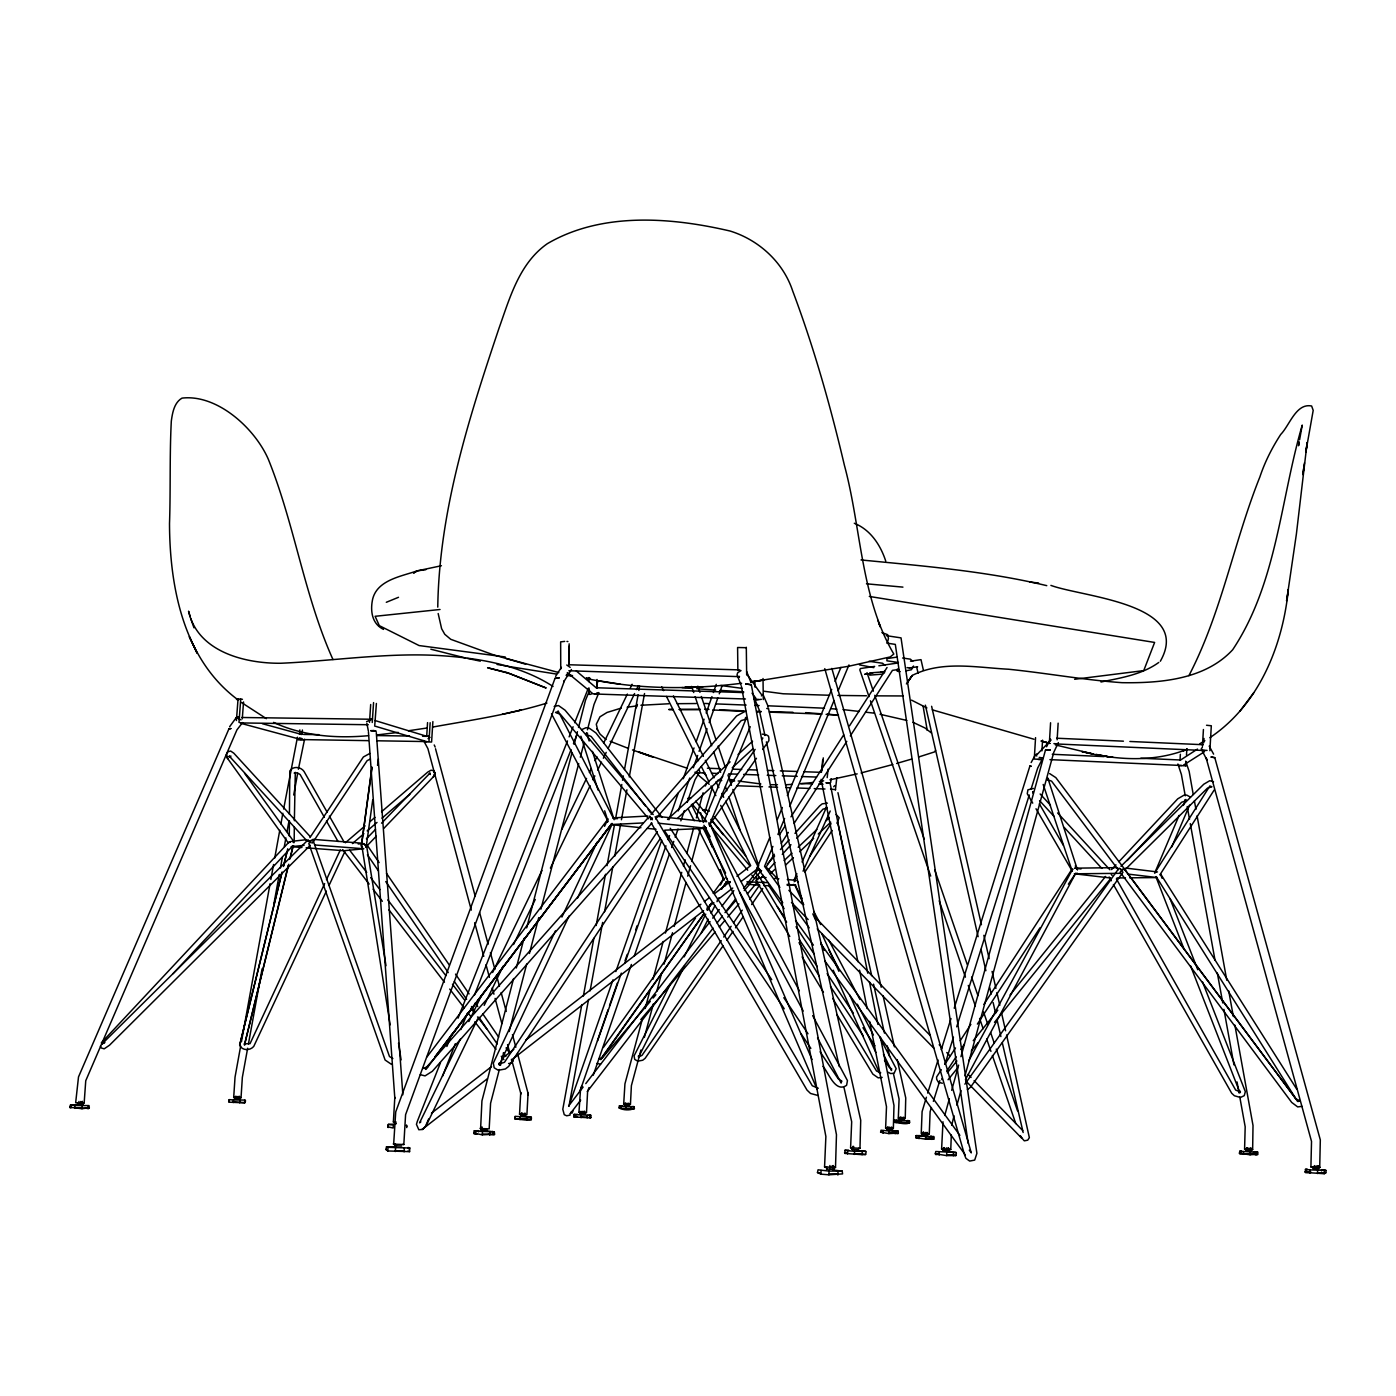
<?xml version="1.0" encoding="UTF-8"?>
<svg xmlns="http://www.w3.org/2000/svg" width="1396" height="1396" viewBox="0 0 1396 1396"><rect width="100%" height="100%" fill="white"/><g stroke="black" fill="none" stroke-linecap="round" stroke-linejoin="round"><path stroke-width="1.5" d="M289.286 836.012L289.408 820.831M289.443 814.339L289.792 770.993C292.933 765.793 300.908 766.718 304.049 771.465L327.257 812.367M294.19 840.165L294.312 827.217M294.364 820.743L295.306 772.389L294.207 773.105L297.296 772.791L300.157 774.536L324.378 817.341M828.91 1174.804L829.067 1171.087L842.224 1171.104L842.573 1173.896L828.91 1174.804L820.918 1174.158L817.48 1172.553L818.056 1169.813L829.067 1171.087M854.457 1154.422L854.579 1151.246L865.729 1151.351L866.061 1152.555L865.59 1154.509L862.082 1154.667L844.877 1153.428L845.016 1150.269L848.576 1150.095M946.75 1152.52L946.628 1155.609L935.303 1153.794L935.774 1151.508L956.016 1152.485L956.347 1153.654L955.894 1155.556L946.628 1155.609M888.903 1133.587L889.008 1130.987L898.117 1131.109L898.361 1133.081L888.903 1133.587L880.614 1132.156L881.016 1130.219L889.008 1130.987M916.125 1135.629L925.653 1136.449L925.548 1139.153L915.724 1137.635L916.125 1135.629L922.582 1135.611M901.293 1122.995L901.397 1120.656L909.477 1120.813C911.431 1127.514 888.833 1120.046 896.18 1122.646M948.53 1147.878L948.565 1151.072L946.348 1151.019L946.418 1147.896M927.31 1132.453L927.869 1135.192L925.356 1135.175L925.426 1132.453M1321.593 1170.965L1321.331 1169.813L1325.851 1170.354L1326.165 1172.692L1324.228 1173.722L1305.382 1172.448L1305.469 1169.359L1307.127 1169.133L1306.639 1170.249M1309.954 1173.024L1310.024 1169.918L1325.851 1170.354M1214.799 757.679L1211.152 757.033L1214.799 757.679L1320.319 1139.921L1319.709 1167.492L1310.914 1166.916L1311.525 1141.439L1206.441 759.058L1201.241 748.902L1202.41 747.226M1317.527 1173.53L1317.615 1170.424M1324.228 1173.722L1324.298 1170.616M525.681 1115.91L524.285 1115.997L524.355 1113.327L525.437 1113.327M1239.77 1096.89L1245.18 1126.781L1244.586 1149.082L1252.648 1149.466L1253.015 1125.49L1234.884 1025.118M1255.981 1154.963L1256.051 1152.258L1239.805 1151.229L1239.421 1153.236L1250.066 1154.789L1257.918 1154.126L1257.639 1152.084L1253.783 1151.648L1254.027 1152.66M1243.504 1154.37L1243.574 1151.648M1250.066 1154.789L1250.135 1152.084M236.308 718.486L236.343 717.474L241.002 719.882M942.998 1121.791L941.602 1149.082L950.763 1149.536L951.304 1135.088M951.688 1125.298L954.026 1115.753M953.328 1155.783L953.451 1152.695M893.405 1073.524L899.076 1099.053L898.309 1118.196L905.236 1118.562L905.742 1097.937L897.244 1059.634M906.877 1123.187L906.964 1120.866M919.039 1138.735L919.144 1136.03M931.429 1107.552L930.12 1111.687L929.265 1133.901L921.238 1133.517L922.093 1111.635L926.403 1097.221M925.548 1139.153L931.813 1138.682L931.533 1136.623L925.653 1136.449M939.159 1155.103L939.281 1152.014M844.057 1087.816L851.682 1121.773L850.6 1147.791L859.971 1148.28L860.721 1120.273L768.428 708.313L767.154 708.261M862.082 1154.667L862.205 1151.508M897.331 669.016L897.244 671.232L900.228 671.616M883.197 1133.186L883.302 1130.586M880.44 1037.211L893.981 1105.492L893.353 1128.579L885.622 1128.177L886.495 1106.749L869.656 1021.401M895.168 1133.814L895.272 1131.196M895.918 1122.052L896.284 1120.325L901.397 1120.656M820.918 1174.158L821.092 1170.459M751.327 684.773L745.726 683.918L751.327 684.773L836.466 1134.739L835.506 1167.51L824.565 1166.916L825.874 1136.501L741.416 686.518M837.862 1175.066L838.019 1171.366M847.581 1153.899L847.704 1150.74L854.579 1151.246M903.84 1117.323L904.311 1119.679L901.624 1119.609L901.746 1117.271M632.789 1106.487L634.273 1106.749C635.32 1111.251 617.817 1110.797 619.353 1105.998L622.407 1105.964M620.731 1108.546L620.854 1106.243L634.273 1106.749M640.956 1050.019L631.393 1085.634L630.434 1104.55L623.68 1104.201L624.937 1083.872L642.369 1018.958M631.184 1109.087L631.289 1106.784M891.8 1127.2L892.341 1129.835L889.304 1129.783L889.444 1127.165M589.496 1115.928L589.182 1114.95L590.77 1115.264L590.648 1117.83L574 1116.975L574.14 1114.409L577.578 1114.357M575.518 1117.289L575.658 1114.723L590.77 1115.264M589.007 1087.554L587.594 1091.655L586.495 1112.787L578.956 1112.403L580.509 1089.683L608.115 1009.727M581.085 1117.69L581.225 1115.107M587.158 1117.899L587.297 1115.317M514.95 1118.597L515.124 1116.346L531.37 1117.323L531.23 1119.958C527.74 1121.058 514.339 1118.126 515.333 1119.278M517.55 1053.509L528.054 1093.33L526.903 1114.741L519.539 1114.305L520.725 1092.579L520.952 1094.01L511.512 1059.372M519.94 1119.662L520.08 1117.009M526.711 1119.941L526.85 1117.306M514.984 1118.981L531.405 1119.016L531.091 1117.027L526.187 1116.626M486.541 1130.952L494.324 1131.859L494.568 1134.198L482.301 1134.826L473.75 1133.116L474.274 1130.795L478.758 1130.69L478.392 1131.824M475.722 1134.337L475.896 1131.214L494.324 1131.859M499.349 1069.511L490.589 1103.259L489.176 1128.858L480.608 1128.561L481.934 1100.903L513.588 978.526M482.301 1134.826L482.475 1131.72M489.752 1135.07L489.926 1131.947M1180.37 754.276L1180.021 760.384L1197.506 749.076M1185.885 765.88L1186.129 761.588M1186.495 755.149L1186.862 748.71M1202.462 746.162L1203.422 729.515M1203.753 742.794L1204.015 738.501M1209.878 750.751L1211.309 725.763L1206.545 725.257M408.592 1148.838L408.121 1147.477L409.796 1148.018L409.586 1151.63L387.809 1150.967L385.924 1149.466L386.518 1146.779L395.574 1146.727M387.791 1125.682L388.35 1124.565L393.323 1125.019L393.149 1128.02L387.722 1126.799L388.437 1124.234L393.829 1124.234M387.809 1150.967L388.018 1147.32L409.796 1148.018M395.696 1122.262L393.375 1121.913L394.824 1097.326L394.824 1098.198L368.422 731.801M571.435 669.504L564.438 680.742L405.59 1114.671L403.828 1144.511L393.655 1144.197L395.731 1111.879L554.997 678.386L559.15 677.863L554.997 678.386M395.33 1151.56L395.557 1147.931M404.107 1151.84L404.317 1148.193M406.777 1127.602L406.463 1125.002L406.847 1126.485M827.409 1168.766L826.31 1168.871L829.678 1169.272L829.905 1165.52M1057.138 739.81L1058.133 723.163M1035.553 737.629L1034.279 759.058L1041.399 759.459L1040.474 759.529M1041.922 750.874L1042.568 740.159M1049.46 741.468L1050.577 722.762M432.882 721.592L431.591 742.026L425.187 741.922M428.415 736.216L429.305 736.285L426.705 736.181L427.56 722.605M428.991 741.328L430.16 722.709M228.665 1101.531C229.834 1096.296 228.927 1104.009 229.153 1101.287M233.341 1102.543L233.516 1099.978L245.19 1100.065L245.556 1101.025L244.579 1102.84L229.066 1102.177M247.65 1048.222L242.346 1077.38L241.037 1097.71L233.69 1097.518L235.034 1077.136L240.67 1045.988M244.579 1102.84L244.754 1100.292M369.504 722.378L370.69 704.526M372.243 722.482L373.57 702.589M376.397 703.479L374.791 724.838M74.808 1108.407L75 1105.527L88.995 1105.58L89.327 1107.743L81.998 1108.703L69.8 1107.255L70.463 1105.109L77.286 1104.864M242.59 722.552L236.936 729.864L85.749 1080.731L84.161 1102.945L75.663 1102.718L78.508 1076.927L228.996 728.729L230.846 728.607L228.996 728.729M88.035 1108.721L88.227 1105.859M302.409 730.038L302.094 734.331L299.529 734.226L299.843 729.934M236.413 720.528L238.053 698.942L242.433 699.309M240.74 699.047L238.995 722.378L241.962 723.128L241.124 723.477M242.276 718.888L243.55 701.944M625.146 1103.119L624.466 1105.388L626.664 1105.58L626.874 1103.276M579.829 1113.729L582.202 1113.973L582.429 1111.39M625.879 1106.592L625.774 1108.878M822.663 760.157L821.476 772.197M822.052 770.103L823.291 757.888M827.2 777.642L828.055 769.248M830.672 782.545L831.074 778.671M835.436 789.804L836.797 777.729M1305.923 452.025L1307.145 442.549L1296.395 534.005L1286.589 600.961L1288.351 589.566C1282.627 646.313 1258.668 705.032 1209.878 737.681M941.829 1079.579L941.951 1078.585M288.431 843.114L227.723 758.639L226.379 755.062L227.81 751.798L230.637 751.031L233.778 753.159L310.121 836.501M1298.577 445.621L1299.083 441.817L1298.577 445.499M371.947 767.067L361.337 846.273L372.017 767.573M239.397 1096.401L239.938 1098.966L234.772 1098.739M1304.143 465.252L1302.852 474.605L1304.492 462.809M366.467 844.877L372.749 799.751M377.531 765.374L378.421 758.918M521.999 1115.683L520.691 1115.701L521.598 1113.153L520.691 1115.701L522.226 1115.893L522.593 1113.24M700.618 812.769L703.322 822.488M922.965 1132.243L922.198 1134.913L923.314 1135.053L923.716 1132.348M943.574 1147.634L942.684 1150.688L943.975 1150.845L944.446 1147.774M1299.589 439.827L1302.241 425.082C1280.324 500.152 1277.043 583.109 1232.668 649.768C1205.045 679.59 1160.32 683.255 1122 682.679C1083.959 679.992 1046.389 673.064 1008.453 669.225C976.729 667.585 941.811 660.308 912.251 675.455L906.405 683.935M1306.185 449.948L1313.2 410.389L1311.629 406.009C1296.081 402.816 1289.642 425.344 1280.708 434.453C1272.105 447.68 1264.916 461.832 1259.925 476.821C1233.75 542.224 1221.622 612.896 1188.903 675.647M709.831 825.996L708.767 822.82M923.541 1132.208L922.198 1134.913M236.203 1098.931L236.657 1096.383M241.438 1041.73L270.074 883.72M270.859 879.463L273.564 864.508M274.715 858.104L279.758 830.341M280.91 823.937L282.847 813.257M283.632 808.999L297.453 737.228M581.818 1004.597L562.797 1109.297L564.263 1114.723L566.706 1115.788L570.109 1115.107M583.371 996.046L593.841 938.356M596.179 925.531L605.498 874.245M607.033 865.695L614.415 825.106M615.584 818.684L621.796 784.5M622.564 780.224L623.349 775.949M624.501 769.545L638.094 694.754M638.862 690.479L639.647 686.204M944.237 1147.599L942.684 1150.688M248.436 1043.929L262.099 968.824M273.808 904.451L279.27 874.402M280.439 867.963L282.393 857.231M284.33 846.5L285.901 837.914M287.07 831.475L288.623 822.907M293.701 795.005L297.61 773.541M298.395 769.248L304.555 739.287M568.957 1106.365L588.536 999.414M590.107 990.863L602.636 922.424M604.59 911.728L612.809 866.811M614.781 856.114L620.644 824.024M621.429 819.749L626.909 789.804M629.264 776.961L644.533 693.55M580.457 1113.851L580.963 1111.286M77.216 1104.096L78.403 1104.323L78.979 1101.444M762.548 738.85L762.757 737.856M625.059 1105.475L625.548 1103.189M1246.628 1147.826L1245.895 1150.496L1246.925 1150.636L1247.553 1147.931M288.239 865.52L244.44 1045.098L288.745 864.264M289.775 859.221L292.881 846.517M282.062 872.011L239.658 1045.185C242.031 1050.822 250.146 1050.822 253.758 1046.389L326.385 891.119M283.615 865.677L287.751 848.785M281.94 872.744L239.658 1045.185L240.06 1043.58M283.475 866.497L287.087 851.717M290.298 857.947L292.881 847.389M913.525 666.014L911.396 669.748L906.074 670.778M1312.711 1168.452L1313.653 1168.696L1314.421 1165.625M516.311 967.986L523.954 938.444M526.676 927.904L571.976 752.793M574.157 744.365L577.438 731.696M578.537 727.473L585.517 700.164L589.531 690.566M500.431 1065.288L503.729 1052.619M509.191 1031.522L526.711 964.008M529.45 953.451L538.751 917.591M540.933 909.145L578.694 763.56M580.335 757.225L584.174 742.463M587.454 729.794L594.015 704.474L598.901 692.608L596.79 692.922M81.998 1108.703L82.207 1105.824M645.196 1008.47L650.257 989.624M653.066 979.154L663.187 941.462M665.438 933.086L681.737 872.343M683.429 866.061L685.122 859.779M686.797 853.497L693.55 828.369M696.36 817.882L703.113 792.754M644.341 1037.455L653.363 1003.933M656.748 991.369L661.809 972.523M664.06 964.147L672.523 932.72M674.216 926.438L686.047 882.447M687.722 876.165L690.549 865.695M691.666 861.507L700.129 830.079M705.189 811.233L712.431 787.187M388.158 1127.567L387.722 1126.799M956.906 1105.248L960.954 1090.538M964.985 1075.827L1053.788 752.287L1058.36 742.567M944.743 1115.491L949.367 1098.704M951.688 1090.293L958.633 1065.113M960.954 1056.702L1045.464 750.141L1050.281 749.879L1045.464 750.141M234.772 1098.827L235.505 1096.279M887.612 1126.991L886.861 1129.556L889.304 1129.783M900.088 1117.132L899.408 1119.418L901.624 1119.609M857.685 1149.623L858.732 1149.798L852.084 1149.449L853.008 1146.325M887.42 1129.661L888.188 1127.078M239.693 1102.805L239.85 1100.257M899.914 1119.505L900.612 1117.201M487.274 1130.202L481.131 1129.992L482.074 1126.938M1245.895 1150.496L1247.012 1147.791M852.729 1149.589L853.689 1146.448M927.694 1093.085L938.06 1059.965M941.288 1049.618L950.99 1018.557M954.218 1008.209L1029.916 766.003L1031.016 766.003M933.366 1101.339L939.84 1080.644M945.022 1064.084L953.451 1037.176M956.696 1026.828L1029.253 794.987M1031.19 788.775L1037.682 768.079L1042.917 757.993L1039.217 757.4M609.529 1005.626L617.329 983.081M625.111 960.535L627.24 954.393M635.721 929.788L637.152 925.688M593.248 1075.234L631.393 964.462M634.22 956.26L669.539 853.689M671.668 847.529L673.779 841.387M675.193 837.268L678.02 829.067M680.847 820.865L684.372 810.605M687.198 802.403L694.981 779.841L699.797 771.569L699.012 770.121M569.969 1102.91L613.001 979.8M615.863 971.581L661.756 840.27M668.928 819.749L678.247 793.085M683.272 778.724L694.021 747.942M696.168 741.782L704.055 719.219M706.202 713.059L711.943 696.639M713.373 692.538L716.253 684.337M579.532 1092.248L581.696 1086.088M597.54 1040.91L621.307 973.134M624.902 962.874L665.962 845.819M668.126 839.642L669.574 835.541M678.212 810.902L689.746 778.043M693.341 767.765L697.668 755.445M699.099 751.345L707.022 728.747M709.185 722.587L717.823 697.948M719.272 693.829L722.151 685.628M636.157 707.877L637.431 704.439M71.056 1105.876L71.44 1104.829M893.859 1120.883L900.228 1120.098M1036.007 808.773L1072.111 870.877L1072.669 869.394M572.151 1113.031L573.041 1110.745M440.49 1062.653L417.334 1121.337L416.444 1124.338L418.817 1129.748L422.726 1129.434L426.495 1124.984L477.572 1019.08M446.877 1046.477L451.676 1034.331M458.062 1018.138L567.491 740.927M569.097 736.879L573.093 726.758M574.681 722.709L588.257 688.315M442.515 1076.211L455.288 1043.754M460.872 1029.567L467.259 1013.339M474.448 995.086L571.069 749.652M573.459 743.562L576.653 735.465M596.615 684.755L598.221 680.69M704.108 821.197L746.075 718.8M887.333 642.963L888.432 638.583L887.734 634.709L881.888 632.58M750.245 726.705L709.36 825.088L756.475 758.29M782.772 902.811L757.225 867.544L769.789 837.53M777.31 819.504L782.336 807.499M787.361 795.493L831.702 689.432M835.052 681.423L840.916 667.41M772.895 846.395L764.537 866.34L779.858 887.437M777.921 834.442L784.604 818.475M789.613 806.522L833.918 700.827M838.106 690.863L848.977 664.932M1155.469 871.226L1179.114 815.386M1183.337 805.422L1185.867 799.437M426.094 1124.967L428.659 1118.964M1171.768 846.953L1189.567 805.073M1240.939 1152.032L1241.358 1151.037L1239.805 1151.229M1243.138 1153.794L1254.009 1153.672M794.289 879.515L796.889 873.704M802.072 862.047L826.275 807.708M508.598 1063.525L511.843 1063.071L512.402 1061.85M512.594 1061.449L513.152 1060.21L511.843 1063.071M709.639 825.874L710.32 824.373L799.35 990.741M803.084 871.191L830.219 811.024M705.364 786.018L706.917 782.598M324.64 883.581L250.024 1043.685L244.248 1043.737L245.347 1044.452L244.841 1043.493M326.472 879.62L340.292 849.972M329.142 885.221L344.76 851.804M555.416 930.888L493.312 1063.106L494.201 1067.8L498.32 1070.296L505.387 1068.97L508.65 1066.404L660.483 838.193M561.907 917.085L597.139 842.085M604.555 826.31L607.33 820.377L607.4 821.912M569.114 915.916L499.245 1064.974L499.279 1062.984L500.449 1064.939L498.895 1064.049L504.462 1062.321L657.341 831.684M577.403 898.274L612.338 823.745M484.185 1005.364L503.118 966.137M513.519 944.568L535.261 899.46M550.408 868.085L590.124 785.721M592.968 779.823L594.853 775.914M597.697 770.034L601.484 762.181M603.369 758.255L606.213 752.374M608.098 748.448L634.587 693.55M636.471 689.624L638.373 685.698M460.331 1039.182L419.568 1122.855L420.842 1121.913M468.864 1021.54L481.201 996.046M492.596 972.523L541.945 870.563M561.873 829.381L586.547 778.392M589.391 772.512L591.293 768.585M595.08 760.75L596.982 756.824M603.63 743.108L627.362 694.074M630.207 688.193L632.091 684.267M515.002 1117.603L515.49 1116.626M101.297 1042.899L288.955 842.12L290.682 841.805M684.616 965.84L638.513 1057.261L638.461 1055.795L639.246 1057.243M701.298 932.79L708.173 919.161M711.105 913.333L715.031 905.55M717.003 901.659L718.957 897.768M724.838 886.111L726.81 882.22M1046.564 746.72L1050.42 739.06M670.412 984.04L634.081 1055.882L634.691 1059.355L637.675 1061.187L642.718 1060.227L645.126 1058.325L723.128 945.703M684.145 956.871L705.73 914.153M707.702 910.279L710.651 904.451M720.458 885.029L723.407 879.201L723.512 880.353M926.595 1138.508L931.045 1138.106M965.421 1079.684L1075.67 873.338L1068.376 884.174M968.737 1060.751L1072.756 868.993M931.429 1139.328L933.75 1139.188L934.151 1137.513L930.8 1136.082L931.08 1137.094M229.607 726.74L236.343 717.474M1031.155 762.548L1035.57 754.538L1036.809 756.004M555.608 676.362L561.419 667.323M889.671 1132.941L896.023 1132.714M739.828 669.905L569.027 664.758L569.149 643.818M571.54 1111.6L570.091 1113.903L580.684 1100.135M762.949 883.476L763.874 882.01M1155.714 871.436L1209.564 786.454M1159.884 874.873L1214.241 789.927M774.274 854.265L766.09 867.021L778.253 879.41M781.289 843.341L788.321 832.417M794.167 823.308L846.814 741.363M850.321 735.901L892.445 670.359L898.745 669.469M779.247 835.07L785.11 825.961M790.974 816.852L843.69 734.889M849.553 725.78L887.053 667.497M794.586 879.637L796.942 876.025M809.889 856.167L831.074 823.675M941.323 1069.72L936.594 1076.979L936.681 1079.3L938.461 1082.389L942.37 1083.226M944.865 1064.275L955.51 1047.942M960.239 1040.701L970.883 1024.367M983.883 1004.405L1071.343 870.179M946.68 1071.325L956.12 1056.789M960.849 1049.513L964.392 1044.068M977.392 1024.071L1040.02 927.782M804.934 871.994L832.138 830.463M836.885 823.239L839.188 817.759L836.169 814.514M309.912 837.635L363.379 756.981L369.783 753.456M312.39 843.027L367.131 760.645L370.411 759.023M935.564 750.402L934.57 751.903L919.161 756.824M907.609 682.208L912.251 675.455L907.522 681.963M721.226 940.625L642.038 1055.324L639.316 1056.632M723.704 937.03L731.138 926.281M733.598 922.704L742.271 910.157M749.687 899.39L759.599 885.064M726.845 940.328L733.04 931.394M735.518 927.817L742.951 917.085M751.624 904.573L762.757 888.484M720.545 798.582L755.131 749.39M762.67 749.495L768.882 740.718L768.899 738.275L768.481 736.146L766.491 734.889L762.321 734.139M600.751 1059.634L703.863 913.996M707.632 908.674L711.402 903.334M726.496 882.028L721.47 889.13L726.897 881.469M600.908 1058.744L704.23 913.368M706.742 909.826L711.419 903.229M1118.999 868.172L964.88 1084.186M1122.977 872.238L970.586 1087.152L967.428 1089.665M603.351 1047.489L695.505 918.132M713.182 893.318L724.088 878.206M1298.524 1100.746L1297.983 1101.514L1300.2 1100.886L1295.907 1098.861L1123.955 868.609L1120.098 872.099M1253.66 692.887L1240.014 711.053M589.758 694.493L591.991 693.777M425.989 1069.423L611.884 823.483L435.046 1056.824M1160.338 661.233C1193.091 603.456 1082.773 597.174 1050.909 585.395M435.063 1056.824L612.129 823.483M426.932 1056.929L608.115 818.929M596.79 681.981L596.842 688.315L597.052 679.486M568.591 1106.016L583.144 1087.065M585.779 1083.61L710.058 921.622M712.71 918.167L719.306 909.546M721.959 906.109L733.86 890.596M366.136 846.761L366.764 844.597L379.101 862.588M587.297 1091.532L713.094 928.113M717.073 922.948L722.378 916.073M725.013 912.635L735.605 898.867M743.562 888.554L758.115 869.621M596.895 694.405L593.056 693.76M947.308 1072.826L956.871 1060.977M973.239 1040.666L997.791 1010.181M1010.076 994.947L1105.58 876.426M948.076 1079.736L957.639 1067.923M971.284 1051.031L978.107 1042.585M994.493 1022.326L1110.518 878.765M650.274 1001.368L602.601 1057.61L598.797 1058.988L600.071 1059.006M653.084 998.07L655.893 994.755M726.007 912.059L735.832 900.472M744.243 890.561L754.067 878.974M640.781 1019.638L715.084 932.005M719.289 927.049L724.89 920.435M727.7 917.12L738.92 903.893M747.331 893.963L757.138 882.394M651.06 814.444L736.599 715.991L744.277 711.82M655.596 818.929L741.224 720.563L747.104 718.94L745.185 718.225L746.162 719.306L745.97 717.317M647.814 818.161L425.117 1068.778L427.926 1066.614L422.814 1068.533M651.915 823.029L432.324 1071.308L425.065 1075.88L420.283 1074.693M761.553 870.546L755.742 877.02L757.295 879.114L759.372 877.159L755.219 872.221M767.364 864.089L774.64 856.01M780.451 849.536L789.159 839.851M794.97 833.377L819.661 805.911L822.209 803.852L827.427 803.136M760.471 878.625L763.385 875.397M769.196 868.94L775.007 862.466M782.284 854.404L790.991 844.702M796.819 838.246L822.977 809.174L827.165 807.952L825.734 807.394L826.415 808.144M833.726 786.751L834.808 785.564M1127.183 860.564L1181.574 802.299L1186.408 800.623L1184.925 799.751L1185.937 801.287M172.964 973.745L292.828 845.784M1111.565 869.586L1115.98 864.857M1118.911 861.716L1177.753 798.826L1183.948 795.197L1186.722 795.092L1190.422 797.116M365.7 847.232L376.239 836.256M383.778 828.421L433.458 776.717L435.081 773.593L433.859 770.801L431.05 770.208L427.752 772.093L381.544 811.757M1037.053 754.521L1051.101 739.967M366.398 838.822L375.489 829.433M381.544 823.169L430.038 773.07L429.27 774.169L429.846 773.314L430.369 774.536M310.331 845.261L109.534 1045.185L104.194 1048.832L101.175 1047.925L100.442 1046.11M1120.953 866.288L1203.753 784.238L1209.756 780.713L1213.508 781.743M1124.653 870.109L1207.47 788.129L1211.903 786.733L1209.861 786.07L1210.332 786.96M840.968 1081.813L841.701 1081.08L841.125 1083.069L817.55 1037.874M884.663 672.61L882.132 674.163L869.708 675.14L869.795 672.942L882.15 671.93M650.711 819.679L652.403 818.039M761.378 695.889L762.949 694.37L768.079 706.271M891.346 1069.58L891.503 1070.488L883.459 1054.242M785.634 865.031L793.417 857.65M799.629 851.735L813.624 838.42M818.3 833.988L830.742 822.174M770.173 873.826L774.85 869.394M784.168 860.547L791.951 853.165M798.163 847.25L816.835 829.538M826.153 820.691L829.276 817.742M1123.222 868.94L1121.773 870.284L1120.342 868.818M677.81 818.021L722.639 776.665M732.237 767.8L753.055 748.605M667.532 819.452L730.108 761.884M738.118 754.503L752.566 741.224M1032.796 792.928L1032.726 791.689L1032.813 792.579M745.813 647.692L737.594 647.5L737.873 670.516M308.533 840.34L309.563 841.718L311.046 840.409M352.42 843.568L363.902 833.709M367.183 830.882L377.025 822.436M381.946 818.196L409.848 794.237M345.353 842.765L365.089 825.856M370.027 821.633L374.966 817.393M424.593 1127.357L422.133 1129.451L487.344 1078.759M1154.614 873.215L1155.975 872.099M366.59 721.61L371.999 719.306M756.126 880.021L757.295 879.114M289.234 842.503L290.543 841.491M431.451 1113.205L491.532 1066.614M501.827 1058.639L513.833 1049.321M525.856 1040.003L700.897 904.242M704.334 901.572L709.482 897.593M714.63 893.597L730.073 881.609M736.948 876.287L750.682 865.642L720.685 805.37M511.372 1060.088L703.584 910.716M707.004 908.046L713.88 902.706M717.3 900.054L732.743 888.048M741.328 881.365L758.499 868.033L757.155 868.678M1237.048 1081.952L1238.985 1092.632L1240.102 1091.061L1239.962 1092.771L1190.526 965.753M1158.767 662.454C1141.98 674.6 1120.866 677.933 1100.973 681.998M741.032 670.569L737.664 672.75L737.053 674.826L741.101 685.296M428.031 738.641L430.073 737.332M1183.459 765.113L1204.225 751.903M1199.862 743.719L1204.87 740.7M425.832 569.708L417.247 570.842L413.53 573.058L417.299 570.842L441.415 565.729M794.167 881.696L795.65 880.824M587.611 733.232L586.285 734.854L586.529 732.726L589.164 741.014M311.692 840.095L308.795 843.498L385.104 1060.018L391.508 1064.38M702.677 810.378L704.474 809.505L709.43 811.128M581.609 729.654L586.023 727.717L589.199 728.136L595.918 732.917L662.14 817.48M1055.359 744.906L1093.225 753.997L1081.813 751.554C1115.718 760.07 1152.695 762.53 1185.885 749.774M1183.337 750.891L1187.298 749.181M1238.967 1092.667L1240.433 1092.021L1235.669 1090.067L1116.381 878.904M386.308 602.287L398.506 597.296M687.652 798.425L690.88 797.831M882.15 1077.398L878.224 1077.869L872.832 1074.1L836.919 1014.578M546.918 703.078C509.749 714.525 470.993 720.179 432.76 727.037M554.177 706.463L558.54 705.556L565.048 710.18L653.223 814.618M417.247 570.842C401.42 576.374 377.444 579.898 372.68 598.989C370.132 610.488 371.72 623.768 383.534 629.404M88.402 1108.023L89.327 1107.743M911.658 759.075L896.616 763.455M621.272 708.086L607.068 712.449L599.966 716.811L596.284 724.227L597.697 730.178M233.69 1097.518L236.168 1097.43M1301.979 1106.33L1297.687 1106.923L1291.701 1102.421L1121.477 873.983M70.254 1107.988L71.231 1107.691M892.864 764.502L861.123 772.93M767.119 708.662L768.428 708.313M69.8 1107.255L70.969 1106.958M301.92 847.494L291.398 846.691L293.91 846.098M519.207 710.477L521.319 709.971L502.368 714.263M857.179 773.873L829.922 779.806M230.968 756.091L228.735 756.597L230.532 757.103L229.328 756.178L307.225 841.195M730.108 882.656L725.868 882.272L728.276 881.766M1110.588 877.997L1074.484 873.809L1077.346 873.233M866.55 673.954L864.7 674.303L872.709 673.169M303.63 740.316L304.485 739.985L298.221 739.88M739.287 676.397L737.961 676.798L739.217 677.147M819.4 781.516L823.623 780.835M82.608 1104.428L82.277 1101.461L82.608 1104.428L78.403 1104.323M408.4 730.771L426.722 728.049M896.755 657.132L887.001 658.598L886.914 660.814L898.448 662.507M751.781 681.824L763.978 680.009L751.484 681.789M874.664 666.398L860.355 668.562L859.814 669.871L869.027 696.674M878.869 665.787L897.82 663.013M910.454 661.181L920.994 659.645L923.402 670.237M1305.382 1172.448L1311.245 1172.308M627.153 707.249L636.977 705.835M880.736 672.017L884.732 671.459M909.25 667.969L917.643 666.782L916.631 666.922L918.097 673.291M398.261 732.394L376.693 734.977M1074.641 679.276L1143.743 670.604L1154.614 642.439L869.307 596.441M1239.735 1153.934L1241.288 1153.742M751.31 681.946L848.541 666.293L890.229 656.923L893.806 654.043C860.529 597.436 861.28 527.636 844.371 465.165C830.498 406.149 813.973 347.587 792.631 290.822C783.173 262.116 758.761 239.903 730.125 231.038C670.97 217.2 601.676 211.808 547.337 243.689C519.399 263.198 509.924 297.523 499.105 327.955C468.794 418.207 439.164 511.093 437.768 607.12M291.747 841.334L306.544 839.659M800.484 783.889L813.1 782.441M741.608 683.255C690.025 689.816 637.379 689.432 586.39 678.491M291.398 846.691L304.084 845.33M1256.051 1152.258L1257.639 1152.084M1313.653 1168.696L1318.941 1168.853L1318.26 1165.73M440.037 609.494L375.123 616.299L379.328 625.652L419.097 645.563L505.23 656.975M358.179 843.987L362.14 843.568M1310.914 1166.916L1311.821 1166.829M1244.586 1149.082L1247.884 1149.082M1055.9 744.068L1056.894 743.963L1053.928 743.597M941.602 1149.082L942.544 1148.995M368.561 735.675C336.488 738.606 303.106 736.146 273.564 722.395M238.053 698.942L236.517 699.396L238.594 700.042M1246.925 1150.636L1251.601 1150.775L1251.008 1148.035M935.652 1154.579L938.287 1154.387L937.903 1153.585M852.084 1149.449L853.008 1149.379M785.808 784.744L792.108 784.378M931.533 1136.623L933.854 1136.484M640.904 705.259L668.824 703.759M613.176 817.882L647.866 816.032M643.19 822.942L610.663 824.565L640.921 827.706M664.688 830.184L706.341 828.282L703.095 827.322M829.678 1169.272L834.075 1169.272L833.307 1165.538M824.565 1166.916L826.641 1166.829M850.6 1147.791L852.363 1147.721M393.288 1143.952L395.434 1143.882M480.084 1128.387L481.917 1128.317M703.095 686.727L684.895 687.303L701.089 686.815M564.717 641.392L560.651 641.863L560.738 669.016M582.202 1113.973L585.168 1114.008L584.68 1111.408M894.103 1122.349L900.141 1122.401M474.099 1133.901L477.083 1133.831M396.447 1145.784L394.492 1145.837L401.716 1146.064M626.664 1105.58L629.247 1105.632L628.811 1103.311M756.737 869.481L759.79 869.411M725.868 882.272L730.073 882.185M746.877 881.871L768.009 882.621M623.68 1104.201L624.902 1104.166M578.956 1112.403L580.317 1112.385M898.309 1118.196L899.565 1118.179M885.622 1128.177L887.036 1128.16M763.944 885.692L770.278 885.588M787.187 885.291L795.633 885.134L793.277 884.436M574 1116.975L577.438 1116.922M481.131 1129.992L482.737 1129.975M1117.271 867.631L1074.676 868.172L1081.045 868.923M619.231 1108.284L631.446 1108.529M903.282 695.958L876.723 695.854M370.603 718.818L372.488 718.94L371.545 718.853M1074.484 873.809L1121.354 873.303M677.287 703.689L696.307 703.532M1116.957 877.944L1125.455 877.875M1129.713 877.822L1157.319 877.578L1127.706 874.053M396.22 1123.466L394.44 1123.588L396.063 1123.728M679.311 709.43L700.391 709.273M771.203 784.692L777.467 784.709M679.224 709.569L700.129 709.674M519.539 1114.305L521.807 1114.305M393.375 1121.913L395.923 1121.913M837.879 695.435L866.532 695.766M241.787 717.492L368.631 719.202M241.421 722.936L368.282 724.733M303.63 734.436L318.777 734.662M377.147 735.57L409.586 736.058M422.569 736.268L426.897 736.338L374.931 720.51M303.298 739.601L368.195 740.648M376.833 740.787L424.419 741.538M697.319 773.105L698.89 772.965L694.911 772.215M756.719 711.803L760.96 711.908M769.458 712.117L821.982 714.106M818.056 1095.511L810.518 1093.452L807.01 1090.084L651.199 822.959M756.824 711.314L761.064 711.437M769.562 711.663L792.911 712.292M830.533 788.967L835.576 789.735M818.283 1088.252L812.28 1085.756L655.09 816.747M1246.192 1150.444L1248.041 1150.478M754.852 705.434L759.11 705.556M767.625 705.783L824.495 708.208M946.68 1154.858L953.765 1155.05M1317.632 1172.78L1324.717 1172.972M925.6 1138.49L931.813 1138.682M1250.153 1154.126L1256.4 1154.318M739.514 676.659L568.835 670.726M829.573 695.26L783.156 693.777L763.769 691.212M395.277 1150.688L404.508 1150.967M828.927 1173.896L838.333 1174.193M596.93 687.774L743.579 692.591M594.452 693.986L745.447 698.995M754.067 699.274L758.394 699.413M880.719 1072.809L876.531 1071.029L832.714 998.454M482.266 1134.058L490.101 1134.32M854.457 1153.654L862.484 1153.916M761.431 699.309L755.637 700.007M1039.776 759.511L1038.013 759.441M707.406 768.219L720.266 768.69M733.144 769.161L741.712 769.475M748.151 769.702L756.719 770.016M767.451 770.4L773.89 770.627M780.312 770.871L797.465 771.482M803.904 771.726L821.057 772.337M696.447 772.686L705.032 773M711.471 773.244L717.893 773.471M728.625 773.855L737.193 774.169M743.632 774.414L758.656 774.955M767.224 775.269L775.81 775.583M782.249 775.81L797.256 776.368M801.548 776.525L816.555 777.066M717.422 780.399L721.732 780.556M730.352 780.87L734.662 781.027M801.479 783.488L812.263 783.889M818.719 784.116L823.029 784.273M736.599 785.739L762.478 786.698M768.934 786.943L777.555 787.257M786.192 787.571L790.502 787.728M796.959 787.972L809.907 788.461M814.217 788.618L824.984 789.019M900.088 1121.808L896.633 1122.279M901.31 1122.419L907.173 1122.628M581.068 1117.044L587.454 1117.271M888.92 1132.941L895.499 1133.186M704.771 703.462L709.116 703.619M715.642 703.881L746.127 705.085M704.614 709.238L708.959 709.412M719.847 709.866L743.806 710.826M74.669 1107.691L88.786 1108.441M712.675 709.971L746.214 711.402M233.237 1101.915L245.033 1102.613M519.853 1119.016L526.938 1119.313M1056.632 738.222L1123.414 741.171M1129.888 741.468L1203.143 744.714M1056.44 743.963L1205.132 750.559M1052.287 754.294L1104.114 756.597M1108.441 756.789L1112.752 756.981M1140.829 758.237L1179.707 759.965M1049.932 759.633L1181.697 765.497M522.226 1115.893L524.285 1115.997M719.952 690.392L743.649 691.77M826.1 714.368L838.49 715.118M923.314 1135.053L925.356 1135.175M1207.086 750.385L1202.357 750.402L1203.317 750.542M891.765 1130.481L898.117 1131.109M948.966 1151.752L956.016 1152.485M760.837 783.959L738.152 780.975M943.975 1150.845L946.348 1151.019M600.524 1064.188L596.999 1063.351M805.632 712.641L820.865 713.775M827.392 714.246L838.263 715.066M857.58 1150.461L865.729 1151.351M859.255 1153.742L865.59 1154.509M681.981 687.6L692.521 688.385M696.726 688.699L715.694 690.113M830.672 708.662L836.867 709.133M1036.53 754.032L1037.403 754.102M306.125 847.826L343.974 850.722L363.798 848.768L314.693 844.964M488.425 1134.198L494.149 1134.965M312.896 839.345L362 843.201M832.801 1169.988L842.224 1171.104M301.204 734.261L302.094 734.331M239.17 1097.57L241.037 1097.71M81.526 1104.219L83.062 1104.358M229.223 1099.629L233.516 1099.978M566.951 641.445L567.893 641.532M861.018 559.953C923.157 565.991 985.995 571.121 1046.773 585.657M866.462 583.807L902.933 587.123M747.017 884.174L759.703 885.308M787.135 884.366L795.633 885.134M70.463 1105.109L75 1105.527M761.85 877.194L766.107 877.595M774.606 878.381L778.846 878.765M787.344 879.55L795.86 880.353M756.51 869.272L760.017 869.621M82.364 1102.77L84.161 1102.945M1029.916 582.097L1038.572 582.987M647.395 828.386L656.05 829.294M658.162 823.169L706.341 828.282M613.158 818.231L617.486 818.684M1250.24 1150.636L1251.601 1150.775M656.399 816.259L706.655 821.686M103.095 1043.021L104.909 1042.446L101.908 1044.086L307.94 839.973L309.999 842.399M843.044 709.587L859.413 711.471M865.555 712.169L873.756 713.112M1253.713 1154.335L1257.569 1154.789M1239.421 1153.236L1243.243 1153.689M907.103 667.62L909.983 667.969M1125.769 868.085L1157.493 871.942M1305.469 1169.359L1310.024 1169.918M586.303 677.898L590.386 678.404M1251.095 1149.274L1252.648 1149.466M1318.348 1167.143L1320.145 1167.37M904.311 1119.679L903.212 1117.323M1305.016 1171.663L1309.657 1172.256M927.747 1133.709L929.265 1133.901M949.036 1149.309L950.763 1149.536M566.113 675.332L572.081 676.118M585.884 734.139L591.223 736.547L645.476 805.998M720.685 685.506L742.236 688.368M930.696 1138.77L933.75 1139.188M891.451 1129.713L892.341 1129.835M915.724 1137.635L918.743 1138.054M894.19 1120.028L896.284 1120.325M952.369 1155.068L955.894 1155.556M907.365 1120.517L909.477 1120.813M859.465 664.88L873.826 667.62M600.053 680.986L620.138 684.162M907.278 1122.838L909.389 1123.134M869.01 661.268L882.569 663.257L884.907 665.403M902.601 658.005L910.401 659.174L912.757 661.355M1033.372 788.443L1027.927 789.822L1027.264 793.731L1032.726 803.136M907.609 1122.262L909.703 1122.559M556.149 674.024L503.258 665.595M895.674 1133.36L898.012 1133.709M935.303 1153.794L938.827 1154.335M886.303 635.651L901.031 637.885L976.903 1153.323L974.705 1160.093L969.679 1161.071L965.927 1158.348L964.653 1155.207L824.774 668.649M886.984 643.137L895.325 644.394L968.178 1143.394M948.268 1150.845L949.175 1151.002M880.614 1132.156L882.9 1132.54M619.353 1105.998L620.854 1106.243M845.016 1150.269L847.704 1150.74M1185.762 765.828L1178.782 765.532M832.871 1169.063L834.075 1169.272M632.685 1108.773L634.168 1109.052M1109.75 756.964L1096.192 754.486L1108.11 756.702M618.986 1107.691L620.435 1107.97M844.528 1152.607L847.198 1153.113M880.004 714.281L906.807 720.441M497.046 664.426L501.181 665.211M729.968 779.422L734.069 780.19M633.034 1108.215L634.482 1108.494M589.042 1117.515L590.648 1117.83M830.114 783.296L826.17 782.807L830.114 783.296L867.754 973.204M589.444 1116.887L590.997 1117.201M574.14 1114.409L575.658 1114.723M467.625 658.476L480.329 661.146M363.117 843.847L366.537 845.418L386.011 965.718M566.567 674.338L572.535 675.629M858.994 1148.07L859.971 1148.28M573.721 1116.311L575.187 1116.643M465.549 658.005L430.841 649.21M817.48 1172.553L820.482 1173.233M834.389 1167.248L835.506 1167.51M558.766 672.558L505.945 658.389M474.274 1130.795L475.896 1131.214M402.903 1144.266L403.828 1144.511M1042.009 741.363L1050.036 743.475M241.334 723.46L301.135 739.566M1041.364 741.067L1049.722 743.335M1041.172 741.032L1049.268 743.248M262.308 723.686L301.466 734.401M1033.965 739.234L932.353 709.849M585.168 1114.008L584.261 1111.338M473.75 1133.116L475.303 1133.552M299.372 737.856L302.269 738.693M525.629 664.199L492.509 654.497L450.751 639.316L444.766 634.29L441.625 628.724L438.17 613.542M493.05 1133.744L494.568 1134.198M1029.916 766.003L1031.016 766.334M374.599 726.007L426.583 741.573M687.408 768.306L638.687 751.955L652.874 757.155M407.911 1151.089L409.586 1151.63M650.902 756.423L632.493 749.949M755.376 698.175L754.137 697.738L759.25 710.04L764.973 735.5M926.909 707.947L911.536 700.129M386.518 1146.779L388.018 1147.32M628.409 748.431L610.157 741.276M1049.6 773.559L1055.83 777.624L1123.728 868.015M385.924 1149.466L387.303 1150.042M392.869 1058.534L389.484 1056.528L312.913 839.921M854.3 523.273C870.493 529.712 880.597 545.173 885.762 561.175M912.879 722.255L925.042 727.997L931.411 732.97M891.765 1068.97L889.252 1067.382L884.471 1060.175M841.579 1080.993L838.228 1078.811L820.08 1051.781M888.222 1072.268L890.7 1073.576L894.138 1073.192L896.18 1068.69L880.073 1037.943M266.392 718.661L241.438 702.485M363.588 843.55L366.153 846.133M725.85 877.962L727.351 878.957M566.759 665.002L570.196 667.393M1119.627 868.417L1122.524 871.017M309.563 841.718L311.186 842.852M606.073 739.531L600.106 734.156L596.79 728.677M292.532 841.579L293.963 842.713M238.053 699.885C183.574 659.575 169.701 587.35 169.509 523.535C170.678 489.438 169.544 455.27 171.307 421.173C172.423 412.972 174.168 402.572 182.021 398.122C217.235 393.969 254.875 428.293 268.364 459.354C294.678 524.53 304.101 595.342 332.963 659.54M567.3 672.593L592.515 693.428M697.738 774.606L709.22 784.308M576.339 670.987L596.703 688.245M649.297 816.747L652.386 819.749M703.27 772.669L706.341 775.321M757.225 867.544L758.447 868.678M553.043 686.448C518.963 664.374 476.455 657.603 436.32 655.405C384.266 652.822 332.614 660.989 280.736 663.257C244.684 663.571 197.604 651.74 188.565 611.186L190.257 616.858M758.133 868.329L761.169 871.436M791.48 902.479L808.162 919.545M817.253 928.846L933.959 1048.326M965.788 1080.923L1021.872 1138.333L1020.72 1136.1M788.88 890.334L802.543 904.364M814.688 916.84L930.085 1035.378M939.194 1044.732L942.23 1047.855M946.785 1052.532L949.821 1055.655M968.039 1074.379L971.075 1077.485M974.111 1080.609L1022.71 1130.533M797.465 881.208L798.425 882.22M757.836 879.724L755.463 877.334M1040.16 794.01L1050.473 805.195M1057.592 812.943L1109.89 869.76M1039.584 800.658L1054.067 816.416M1064.206 827.444L1101.845 868.399M762.478 882.307L763.577 883.511M651.635 818.911L649.629 816.084M648.616 818.737L560.424 714.386L555.538 712.414L557.964 711.855L557.37 712.867L558.121 710.948L613.176 817.847M695.697 801.234L706.76 814.444M710.913 819.4L749.687 865.607M692.311 804.236L706.167 820.743M711.698 827.339L747.698 870.214M751.851 875.17L754.608 878.468M714.351 816.643L745.569 855.818M712.292 821.057L723.145 834.686M648.11 809.383L650.763 812.786M349.558 850.059L366.712 872.43M370.673 877.595L379.904 889.636M387.826 899.949L445.882 975.647M452.479 984.25L464.345 999.745M470.941 1008.331L473.593 1011.786M477.537 1016.934L486.785 1028.992M342.701 849.623L369.137 884.069M373.098 889.217L382.347 901.275M388.961 909.878L444.452 982.191M449.721 989.066L464.257 1008.017M468.218 1013.182L470.871 1016.62M474.832 1021.785L495.981 1049.321M501.251 1056.214L503.904 1059.651M1118.213 869.743L1051.589 781.167L1046.703 779.352L1048.396 778.846L1047.489 779.666L1047.803 777.991L1077.415 869.725M1124.024 868.399L1295.837 1098.809M969.278 1150.182L971.284 1152.869L831.841 668.422M752.025 693.149L755.812 698.244M792.631 905.027L809.226 927.886M820.708 943.713L959.872 1135.384M795.546 920.453L813.414 945.144M824.914 961.006L965.369 1154.998M244.527 773.21L293.998 841.84M746.668 673.936L761.239 694.266M386.5 873.373L449.372 965.125M455.532 974.129L469.091 993.917M475.268 1002.904L477.729 1006.516M482.667 1013.705L498.686 1037.088M506.085 1047.89L509.784 1053.282M367.41 854.788L378.421 870.86M385.767 881.574L448.238 972.593M454.363 981.51L466.613 999.362M471.499 1006.499L475.181 1011.856M478.863 1017.195L497.22 1043.981M503.345 1052.898L505.806 1056.475M664.513 830.812L784.238 1008.802M801.182 1033.982L810.849 1048.361M822.942 1066.352C828.386 1072.163 835.227 1093.382 846.587 1085.303L847.459 1080.626L812.664 1015.607M670.202 828.247L771.726 979.678M783.819 997.704L808.005 1033.755M777.363 906.615L784.604 917.521M799.088 939.316L817.201 966.573M830.48 986.553L863.077 1035.605M768.568 885.256L784.116 908.691M796.052 926.735L813.973 953.782M827.13 973.605L853.41 1013.287M862.972 1027.718L874.926 1045.744M1160.722 874.158L1296.744 1089.159M1156.132 876.531L1297.53 1101.409M227.182 757.731L227.723 758.639L226.379 755.062M786.646 922.163L759.686 877.491L757.871 878.485L756.126 880.649L789.787 936.454M799.018 942.632L819.225 976.118M802.142 956.906L823.448 992.259M1039.357 803.869L1063.298 845.243M1075.286 865.939L1077.45 869.708M1109.105 876.95L1111.251 880.754M1113.397 884.541L1231.691 1093.243L1234.378 1095.755L1240.468 1097.465L1244.255 1095.651L1245.337 1091.672L1202.532 981.929M329.369 816.084L344.149 842.12M326.472 821.057L338.059 841.526M1209.198 746.092L1213.613 754.137M423.581 740.613L427.909 748.64L471.307 910.105M705.032 827.217L710.145 836.78M739.81 892.323L803.241 1011.053M551.49 713.81L607.975 821.162L604.677 810.814M1111.076 873.669L1112.019 875.484M813.624 911.117L820.656 924.571M828.718 939.944L859.936 999.501M794.97 884.907L802.002 898.378M829.154 950.327L838.211 967.655M857.301 1004.213L873.39 1034.994M1020.022 1135.943L1024.315 1140.846L1027.718 1140.183L1029.358 1137.653L1006.568 1035.012M688.403 809.296L694.161 820.726M698 828.351L723.913 879.794L720.231 869.568M691.404 804.48L699.954 821.633M702.799 827.339L725.606 873.076M673.413 695.906L703.392 756.388M705.329 760.279L714.037 777.834M715.974 781.743L718.87 787.588M721.767 793.452L723.704 797.343M725.641 801.252L758.517 867.579M661.669 686.745L663.606 690.636M666.503 696.464L698.436 760.645M701.333 766.474L709.081 782.022M711 785.913L715.851 795.633M434.226 744.975L435.168 747.069M812.821 913.891L815.508 919.842M821.808 933.697L838.909 971.319M849.71 995.069L875.798 1052.497M794.83 884.959L803.764 904.783M820.726 942.457L824.303 950.379M833.22 970.22L879.655 1073.332M710.128 824.233L812.071 1059.564M703.968 825.263L816.922 1088.932M821.075 779.334L857.877 961.652M746.616 671.441L751.048 682.696M1160.512 874.245L1162.1 878.311M1170.023 898.623L1197.768 969.749M1156.01 877.054L1184.244 949.629M1023.163 1132.505L1002.328 1042.917M877.822 620.295L880.283 626.909L879.061 623.576M837.949 792.666L881.208 987.251M704.788 826.589L712.152 847.058M1177.91 763.996L1181.4 774.501L1185.256 795.842M1185.658 761.204L1189.148 771.36L1193.231 794.464M190.816 618.742L193.974 627.799M867.003 672.663L873.355 691.177M874.769 695.295L924.239 839.293M934.831 870.144L967.341 964.758M971.581 977.113L977.933 995.627M983.587 1012.083L987.827 1024.42M990.654 1032.656L994.196 1042.934M996.308 1049.111L1017.51 1110.815M870.441 700.792L930.696 876.095M939.211 900.839L965.439 977.148M968.266 985.402L975.368 1006.027M979.608 1018.399L983.15 1028.712M986.71 1039.025L990.951 1051.397M992.382 1055.516L1015.765 1123.571M697.843 686.169L699.954 692.364M701.35 696.499L716.043 739.863M718.155 746.057L725.152 766.718M727.944 774.972L731.452 785.302M732.848 789.421L758.743 865.834M691.666 686.413L693.742 692.556M695.121 696.656L711.681 745.761M713.74 751.886L720.633 772.354M725.466 786.681L726.845 790.764M728.921 796.907L739.95 829.643M1043.178 784.465L1072.111 870.877M362.07 846.36L362.506 847.651M492.718 1131.423L493.12 1132.592M607.086 820.255L607.661 822.035M592.445 751.362L614.118 819.731M580.91 736.198L598.081 790.084M895.778 1130.76L896.075 1131.737M723.268 879.131L723.652 880.422M435.517 748.762L475.111 895.883M479.648 912.687L488.129 944.22M490.397 952.63L494.917 969.435M496.627 975.752L499.454 986.257M501.147 992.556L506.242 1011.472M512.454 1034.593L515.857 1047.209M474.692 922.704L483.766 956.347M486.035 964.758L489.42 977.375M492.265 987.879L493.957 994.196M495.091 998.402L501.879 1023.617M507.551 1044.644L509.819 1053.055M931.621 706.289L981.423 924.728M983.848 935.337L989.153 958.668M992.067 971.389L995.924 988.351M996.901 992.591L999.798 1005.312M1001.735 1013.793L1005.591 1030.772M925.356 705.155L978.125 936.699M981.039 949.455L985.873 970.691M989.747 987.687L991.195 994.057M993.132 1002.555L995.557 1013.182M997.006 1019.551L1000.88 1036.547M766.404 741.869L839.293 1066.596M883.092 995.767L894.417 1046.86M837.67 822.453L871.68 975.647M873.564 984.163L884.436 1033.092M887.263 1045.866L889.618 1056.493M926.717 1132.488L927.328 1135.245M947.884 1147.931L948.565 1151.072M869.446 981.737L877.91 1024.42M859.57 970.185L867.143 1008.593M366.851 723.285L368.335 730.823M927.241 730.387L923.14 706.411M1194.4 800.868L1195.936 809.418M1197.087 815.822L1226.787 980.271M1228.724 990.933L1233.349 1016.567M1187.193 806.522L1189.514 819.33M1190.282 823.605L1215.026 960.256M1217.347 973.064L1222.756 1002.956M1223.908 1009.36L1233.959 1064.869M583.79 1111.425L584.243 1114.043M398.523 1043.039L401.106 1059.896M361.93 846.325L390.165 1024.856M628.078 1103.311L628.444 1105.649M239.239 1096.453L239.641 1099.036M1250.572 1148.07L1250.973 1150.828M528.054 1095.214L527.758 1092.893L527.95 1095.302M1317.876 1165.8L1318.278 1168.923M366.537 845.418L366.694 846.866M80.619 1101.514L80.863 1104.428M891.084 1127.218L891.294 1129.853M832.243 1165.608L832.522 1169.342M376.292 732.603L402.868 1094.761M238.088 1096.436L238.21 1099.036M1316.114 1165.747L1316.201 1168.888M1249.019 1148.018L1249.071 1150.758M763.019 678.508L763.298 699.571M754.887 680.777L754.957 687.111M746.302 647.255L746.668 674.914M588.99 677.514L589.025 681.702M589.06 687.984L589.112 694.266M568.905 646.313L569.027 664.758M435.081 773.593L433.458 776.717L435.081 773.593L433.859 770.801L435.081 773.593M564.333 680.864L563.792 681.632L564.333 680.864M373.796 730.544L370.621 730.684L376.187 731.242L373.796 730.544M237.512 717.038L239.379 717.143L237.512 717.038M672.994 709.482L668.771 709.517L672.959 709.534M506.818 672.523L487.623 667.759L509.575 673.535L546.168 688.001L506.818 672.523M1206.982 759.808L1206.039 758.011L1206.982 759.808M196.993 652.944L189.402 636.873L196.993 652.944"/></g></svg>
